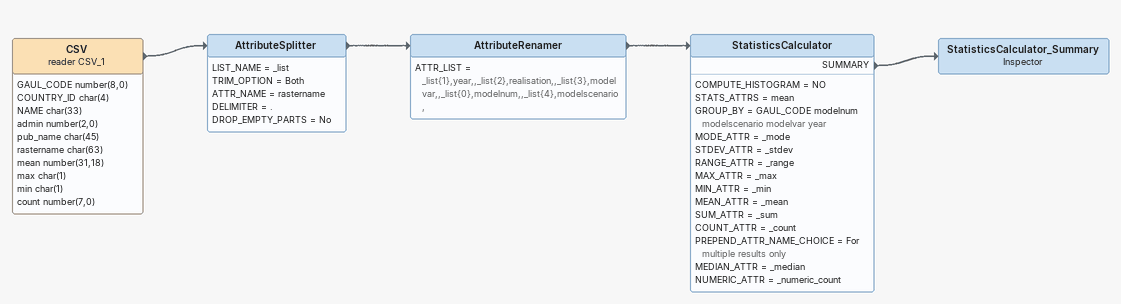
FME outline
CSV (reader CSV_1)
    attributes: GAUL_CODE number(8,0), COUNTRY_ID char(4), NAME char(33), admin number(2,0), pub_name char(45), rastername char(63), mean number(31,18), max char(1), min char(1), count number(7,0)
    -> AttributeSplitter
AttributeSplitter
    LIST_NAME = _list
    TRIM_OPTION = Both
    ATTR_NAME = rastername
    DELIMITER = .
    DROP_EMPTY_PARTS = No
    -> AttributeRenamer
AttributeRenamer
    ATTR_LIST = _list{1},year,,_list{2},realisation,,_list{3},modelvar,,_list{0},modelnum,,_list{4},modelscenario,
    -> StatisticsCalculator
StatisticsCalculator
    COMPUTE_HISTOGRAM = NO
    STATS_ATTRS = mean
    GROUP_BY = GAUL_CODE modelnum modelscenario modelvar year
    MODE_ATTR = _mode
    STDEV_ATTR = _stdev
    RANGE_ATTR = _range
    MAX_ATTR = _max
    MIN_ATTR = _min
    MEAN_ATTR = _mean
    SUM_ATTR = _sum
    COUNT_ATTR = _count
    PREPEND_ATTR_NAME_CHOICE = For multiple results only
    MEDIAN_ATTR = _median
    NUMERIC_ATTR = _numeric_count
    SUMMARY -> StatisticsCalculator_Summary
StatisticsCalculator_Summary: Inspector
